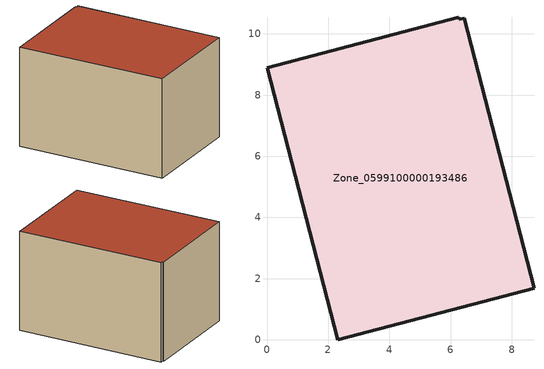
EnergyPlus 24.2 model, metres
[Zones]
Zone_0599100000193486
 floor ground (C_G): 6.44,10.52 8.72,1.69 2.31,0 0,8.9 6.26,10.55 6.28,10.47 z3.21
 wall outside (C_F): 2.31,0 8.72,1.69 6.44,10.52 6.28,10.47 6.26,10.55 0,8.9 2.31,0 z3.21:9.29
 roof outside (C_R): 8.72,1.69 6.44,10.52 6.28,10.47 6.26,10.55 0,8.9 2.31,0 z9.29
[BUILDING]
Pand.0599100000193486: North Axis=0; Terrain=City; Loads Convergence Tolerance Value=0.04; Temperature Convergence Tolerance Value=0.4; Solar Distribution=FullExterior; Maximum Number of Warmup Days=25; Minimum Number of Warmup Days=1
[Site:Location]
Rotterdam.The.Hague.AP_ZH_NLD Design_Conditions: Latitude=51.96; Longitude=4.45; Time Zone=1; Elevation=-4.5
[SITE:GROUNDTEMPERATURE:BUILDINGSURFACE]
18, 18, 18, 18, 18, 18, 18, 18, 18, 18, 18, 18
[MATERIAL] Thermal Absorptance=0.9; Solar Absorptance=0.7; Visible Absorptance=0.7
Name | Roughness | Thickness | Conductivity | Density | Specific Heat
G.TI.1946-1964 | MediumSmooth | 0.15 | 1 | 540 | 1210
F.TI.1946-1964 | Rough | 0.3 | 0.857143 | 1920 | 840
R.TI.1946-1964 | MediumRough | 0.2 | 0.277778 | 1500 | 1000
[CONSTRUCTION]
C_G: G.TI.1946-1964
C_F: F.TI.1946-1964
C_R: R.TI.1946-1964
[ZONE]
Zone_0599100000193486: Type=1; Multiplier=1; Ceiling Height=Autocalculate; Volume=Autocalculate; Floor Area=autocalculate; Part of Total Floor Area=Yes
[ZONEINFILTRATION:DESIGNFLOWRATE]
Infil_Zone_0599100000193486: Zone or ZoneList or Space or SpaceList=Zone_0599100000193486; Schedule=AlwaysOn; Design Flow Rate Calculation Method=Flow/Area; Flow Rate per Floor Area=0.003; Constant Term Coefficient=1; Temperature Term Coefficient=0; Velocity Term Coefficient=0; Velocity Squared Term Coefficient=0
[HVACTEMPLATE:ZONE:IDEALLOADSAIRSYSTEM]
Zone_0599100000193486: Maximum Heating Supply Air Temperature=50; Minimum Cooling Supply Air Temperature=13; Maximum Heating Supply Air Humidity Ratio=0.0156; Minimum Cooling Supply Air Humidity Ratio=0.0077; Heating Limit=NoLimit; Cooling Limit=NoLimit; Dehumidification Control Type=ConstantSensibleHeatRatio; Cooling Sensible Heat Ratio=0.7; Dehumidification Setpoint=60; Humidification Control Type=None; Humidification Setpoint=30; Outdoor Air Method=None; Outdoor Air Flow Rate per Person=0.00944; Outdoor Air Flow Rate per Zone Floor Area=0; Outdoor Air Flow Rate per Zone=0; Demand Controlled Ventilation Type=None; Outdoor Air Economizer Type=NoEconomizer; Heat Recovery Type=None; Sensible Heat Recovery Effectiveness=0.7; Latent Heat Recovery Effectiveness=0.65
[ZONECONTROL:THERMOSTAT]
ThermostatControl_Zone_0599100000193486: Zone or ZoneList=Zone_0599100000193486; Control Type Schedule=DualSetpointControlType; Control 1=Thermostat_Zone_0599100000193486; Temperature Difference Between Cutout And Setpoint=0
[THERMOSTATSETPOINT:DUALSETPOINT]
Thermostat_Zone_0599100000193486: Heating Setpoint Temperature Schedule=HeatingSetpoint_Zone_0599100000193486; Cooling Setpoint Temperature Schedule=CoolingSetpoint_Zone_0599100000193486
[SCHEDULE:COMPACT]
HeatingSetpoint_Zone_0599100000193486: Through: 12/31, For: AllDays, Until: 24:00, 21
CoolingSetpoint_Zone_0599100000193486: Through: 12/31, For: AllDays, Until: 24:00, 24
DualSetpointControlType: Through: 12/31, For: AllDays, Until: 24:00, 4
AlwaysOn: Through: 12/31, For: AllDays, Until: 24:00, 1
